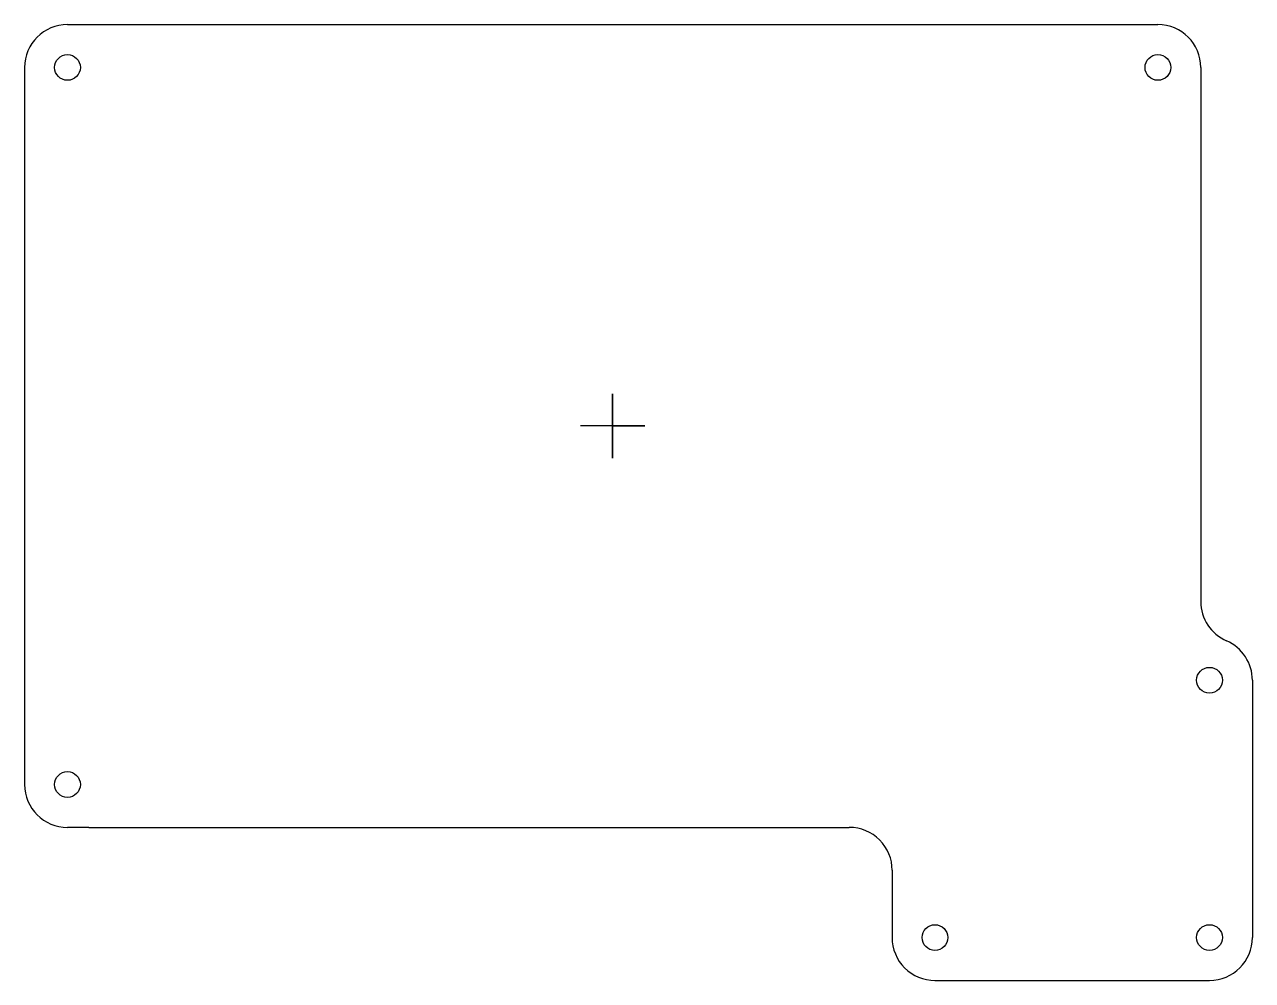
# Model space of a CAD drawing. Extents: x -9 to 105, y 11 to 100.
import ezdxf

# ---------------------------------------------------------------- set-up
doc = ezdxf.new("R2010")
doc.units = 0
doc.header["$MEASUREMENT"] = 0

msp = doc.modelspace()

# ---------------------------------------------------------------- linework, layer by layer
at = {"linetype": 'Continuous'}
for p, q in [((-5.48, 100.04), (96.21, 100.04)), ((-9.48, 96.04), (-9.48, 29.18)), ((100.21, 96.04), (100.21, 46.24)), ((45.36, 62.61), (45.36, 65.61)), ((45.36, 65.61), (45.36, 62.61)), ((45.36, 62.61), (42.36, 62.61)), ((45.36, 62.61), (48.36, 62.61)), ((48.36, 62.61), (45.36, 62.61)), ((45.36, 62.61), (45.36, 59.61)), ((45.36, 59.61), (45.36, 62.61)), ((105.02, 38.9), (105.02, 14.91)), ((-3.48, 25.18), (-5.48, 25.18)), ((-3.48, 25.18), (67.43, 25.18)), ((71.43, 21.18), (71.42, 14.91)), ((75.42, 10.91), (101.02, 10.91))]:
    msp.add_line(p, q, dxfattribs=at)
for centre in [(-5.48, 96.04), (96.21, 96.04), (101.02, 38.9), (-5.48, 29.18), (75.42, 14.91), (101.02, 14.91)]:
    msp.add_circle(centre, 1.2, dxfattribs=at)
for centre, start, end in [((-5.48, 96.04), 90, 180), ((96.21, 96.04), 0, 90), ((104.21, 46.24), 180, 246.5725), ((101.02, 38.9), 359.9996, 66.5725), ((-5.48, 29.18), 180, 270), ((67.43, 21.18), 359.974, 90), ((75.42, 14.91), 179.974, 270), ((101.02, 14.91), 270, 359.9996)]:
    msp.add_arc(centre, 4, start, end, dxfattribs=at)

doc.saveas('drawing.dxf')
